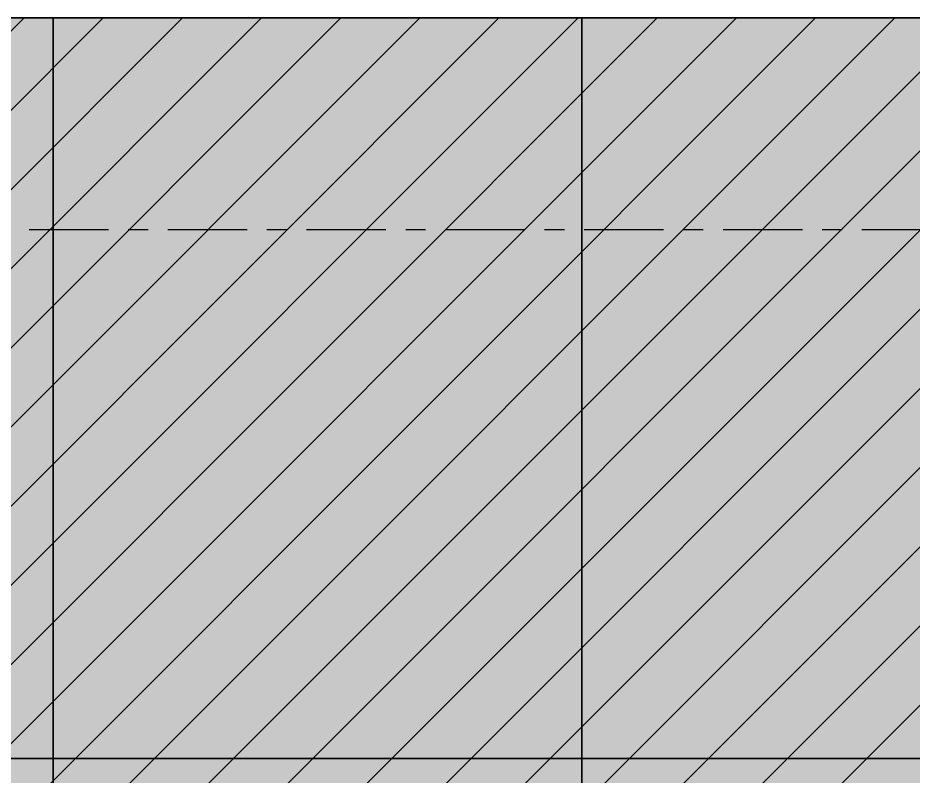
# Model space of a CAD drawing. Header units: millimetres. Extents: x -25371 to 2282244, y -90657 to 147824.
# Drawn here: x 1649517 to 1652057, y 1977 to 4127 of the extents above; entities that cross this region are included whole.
import ezdxf
from ezdxf.xclip import XClip

# ---------------------------------------------------------------- set-up
doc = ezdxf.new("R2010")
doc.units = ezdxf.units.MM
doc.header["$XCLIPFRAME"] = 0
doc.linetypes.add('CENTER', pattern=[50.8, 31.75, -6.35, 6.35, -6.35])
doc.linetypes.add('TA_GL_000.90000', pattern=[2.475, 0.9, -0.225, 0.225, -0.225, 0.9])
for name, color, linetype in [('000 - 0_SYM_DWG_GRIDLINE_MAIN_COLOR_251', 7, 'Continuous'), ('000 - CONCRETE_COL_HATCH_', 7, 'Continuous'), ('000 - GRID', 7, 'CENTER')]:
    doc.layers.add(name, color=color, linetype=linetype)
doc.layers.add('A-GLAZ-CURT', color=7, linetype='Continuous', lineweight=35)
doc.styles.add('TA', font='', dxfattribs={"height": 4.5})
doc.styles.get('TA').set_extended_font_data('Cordia New')

# ---------------------------------------------------------------- blocks, each defined once
blk = doc.blocks.new('DPA_CP_Entrance Louver Grill Vertical Z - Louver Grill Vertical Z-5546414-VS01 - ELEVATION 1')
at = {"layer": 'A-GLAZ-CURT', "color": 7}
for p, q in [((27458, 108700), (27508, 108700)), ((27508, 108700), (27458, 108700)), ((27506, 108700), (27458, 108700)), ((27458, 108700), (27508, 108700)), ((28958, 108700), (27458, 108700)), ((28958, 108700), (27458, 108700)), ((27508, 108700), (27506, 108700)), ((28908, 108700), (28958, 108700)), ((28958, 108700), (28908, 108700)), ((28908, 108700), (28958, 108700)), ((28910, 108700), (28908, 108700)), ((28958, 108700), (28910, 108700))]:
    blk.add_line(p, q, dxfattribs=at)
blk = doc.blocks.new('System Panel - DPA-AR_Facade_Solid Panel 150mm-5074316-VS01 - ELEVATION 1')
at = {"layer": 'A-GLAZ-CURT', "color": 7}
for p, q in [((29357.8, 103600), (29357.8, 106600)), ((29357.8, 106600), (30857.8, 106600)), ((30857.8, 106600), (29357.8, 106600)), ((29357.8, 106600), (29357.8, 103600)), ((30857.8, 106600), (30857.8, 103600)), ((30857.8, 103600), (30857.8, 106600)), ((30857.8, 103600), (29357.8, 103600)), ((29357.8, 103600), (30857.8, 103600))]:
    blk.add_line(p, q, dxfattribs=at)
blk = doc.blocks.new('System Panel - DPA-AR_Facade_Solid Panel 150mm-V51-VS01 - ELEVATION 1')
at = {"layer": 'A-GLAZ-CURT', "color": 7}
for p, q in [((29357.8, 106600), (29357.8, 108700)), ((29357.8, 108700), (30857.8, 108700)), ((30857.8, 108700), (29357.8, 108700)), ((29357.8, 108700), (29357.8, 106600)), ((30857.8, 108700), (30857.8, 106600)), ((30857.8, 106600), (30857.8, 108700)), ((30857.8, 106600), (29357.8, 106600)), ((29357.8, 106600), (30857.8, 106600))]:
    blk.add_line(p, q, dxfattribs=at)
blk = doc.blocks.new('C-1-VS01_REV00_20260615-155217_ELEVATION_1_EX')
at = {"layer": '000 - CONCRETE_COL_HATCH_'}
h = blk.add_hatch(dxfattribs=at)
h.set_pattern_fill('ANSI31')
h.set_pattern_definition([(45, (0, 0), (-112.2532, 112.2532), [])])
h.paths.add_polyline_path([(6999.5, 108700), (-20446.2, 108700), (-20446.2, 103600), (6999.5, 103600)])
h = blk.add_hatch(dxfattribs=at)
h.set_pattern_fill('AR-CONC', scale=0.05)
h.set_pattern_definition([(50, (0, 0), (455.4617, -39.8477), [47.625, -523.875]), (355, (0, 0), (-88.1086, 477.6421), [38.1, -419.1015]), (100.45144, (37.96, -3.3), (367.3531, 437.7944), [40.475, -445.2256]), (46.1842, (0, 127), (677.6976, -105.1058), [71.4375, -785.8125]), (96.63556, (56.5, 118.24), (593.5103, 618.5653), [60.7126, -667.839]), (351.18415, (0, 127), (593.5103, 618.5653), [57.15, -628.6493]), (21, (63.5, 95.25), (379.036, -255.663), [47.625, -523.875]), (326, (63.5, 95.25), (154.505, 460.47), [38.1, -419.1]), (71.45144, (95.1, 73.94), (533.541, 204.807), [40.475, -445.2248]), (37.5, (0, 0), (7.7215, 211.3876), [0, -414.02, 0, -425.45, 0, -420.6875]), (7.5, (0, 0), (167.04916, 250.45144), [0, -242.57, 0, -404.495, 0, -160.3375]), (327.5, (-141.6, 0), (338.9765, -14.32186), [0, -158.75, 0, -495.3, 0, -657.225]), (317.5, (-205.1, 0), (370.32295, 63.5662), [0, -206.375, 0, -328.93, 0, -466.725])])
h.paths.add_polyline_path([(6999.5, 108700), (-20446.2, 108700), (-20446.2, 103600), (6999.5, 103600)])
at = {"layer": 'A-GLAZ-CURT', "color": 7}
for name, p in [('System Panel - DPA-AR_Facade_Solid Panel 150mm-V51-VS01 - ELEVATION 1', (-26858.2, 0)), ('DPA_CP_Entrance Louver Grill Vertical Z - Louver Grill Vertical Z-5546414-VS01 - ELEVATION 1', (-23858.2, 0)), ('System Panel - DPA-AR_Facade_Solid Panel 150mm-V51-VS01 - ELEVATION 1', (-25358.2, 0)), ('DPA_CP_Entrance Louver Grill Vertical Z - Louver Grill Vertical Z-5546414-VS01 - ELEVATION 1', (-22358.2, 0)), ('System Panel - DPA-AR_Facade_Solid Panel 150mm-V51-VS01 - ELEVATION 1', (-23858.2, 0)), ('System Panel - DPA-AR_Facade_Solid Panel 150mm-5074316-VS01 - ELEVATION 1', (-26858.2, 0)), ('System Panel - DPA-AR_Facade_Solid Panel 150mm-5074316-VS01 - ELEVATION 1', (-25358.2, 0)), ('System Panel - DPA-AR_Facade_Solid Panel 150mm-5074316-VS01 - ELEVATION 1', (-23858.2, 0))]:
    blk.add_blockref(name, p, dxfattribs=at)
blk = doc.blocks.new('*U1015')
at = {"layer": '000 - 0_SYM_DWG_GRIDLINE_MAIN_COLOR_251', "color": 7, "linetype": 'ByBlock', "ltscale": 5}
blk.add_line((20, 0), (-476.46, 0), dxfattribs=at)
at = {"color": 7, "style": 'TA', "flags": 1}
blk.add_attdef('LOCATION', (6, -6), '', height=4.5, rotation=270, dxfattribs=at)
blk = doc.blocks.new('C-1-VS01_REV00_20260615-155703_ELEVATION_1_DIMS-2')
at = {"layer": '000 - GRID', "color": 7, "linetype": 'TA_GL_000.90000', "xscale": 50.00000000000004, "yscale": 50.00000000000004, "zscale": 50.00000000000004, "rotation": 180}
for p in [(-5700, 108700), (-5700, 108100)]:
    blk.add_blockref('*U1015', p, dxfattribs=at)

msp = doc.modelspace()

# ---------------------------------------------------------------- block references
at = {"color": 7}
ref = msp.add_blockref('C-1-VS01_REV00_20260615-155217_ELEVATION_1_EX', (1645617.451, -104572.744), dxfattribs=at)
XClip(ref).set_block_clipping_path([(-6272.2217516778, 96602.3760666824), (23581.2110439332, 113561.2238857835)])
msp.add_blockref('C-1-VS01_REV00_20260615-155703_ELEVATION_1_DIMS-2', (1645617.451, -104572.744), dxfattribs=at)

doc.saveas('drawing.dxf')
